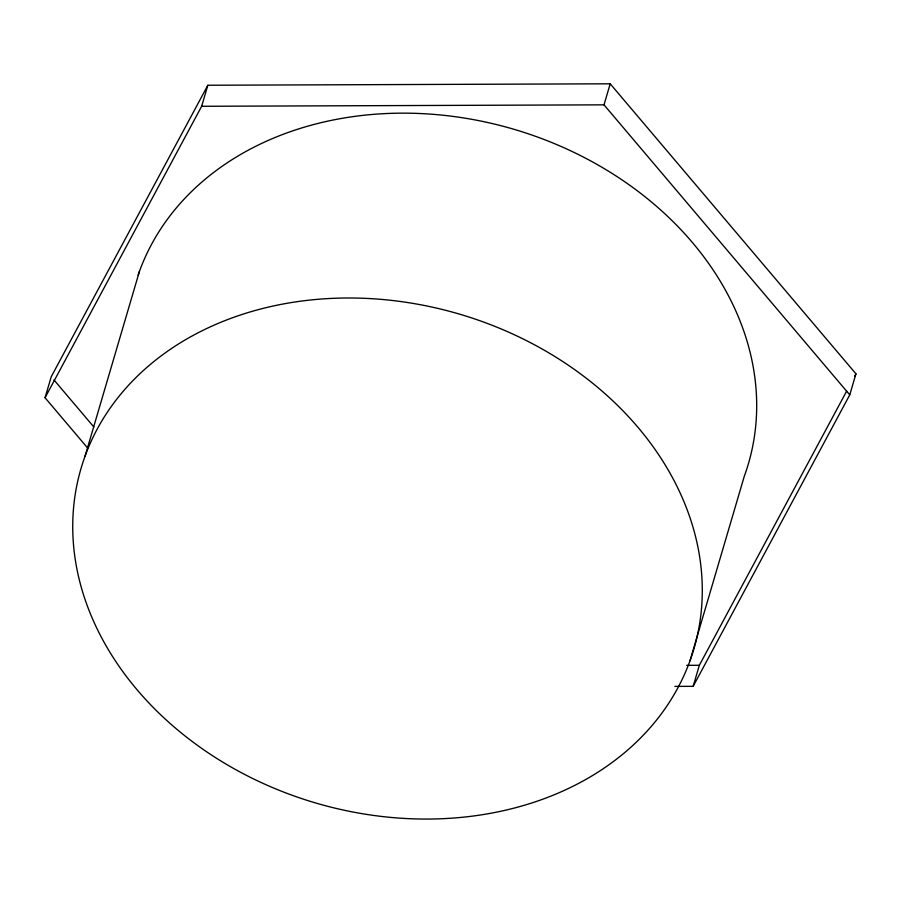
<?xml version="1.0" encoding="UTF-8"?>
<svg xmlns="http://www.w3.org/2000/svg" width="901" height="901" viewBox="0 0 901 901"><rect width="100%" height="100%" fill="white"/><g stroke="black" fill="none" stroke-linecap="round" stroke-linejoin="round"><path stroke-width="1.35" d="M87.667 448.045L45.05 397.746L51.244 376.708L207.849 85.246L610.202 83.804L855.95 373.825L849.756 394.875L693.151 686.337L674.86 686.393M85.054 456.165L139.464 271.314M45.05 397.746L201.655 106.284L207.849 85.246M849.756 394.875L604.008 104.843L610.202 83.804M689.952 660.895A319.45 254.792 16.4 0 0 311.836 299.864A319.45 254.792 16.4 0 0 160.727 714.831A319.45 254.792 16.4 0 0 689.952 660.895L744.361 476.043A319.45 254.792 16.4 0 0 526.702 133.28A319.45 254.792 16.4 0 0 138.09 275.21M693.151 686.337L699.345 665.287L846.658 391.124M854.621 376.303L855.95 373.825M201.655 106.284L604.008 104.843M686.686 665.332L699.345 665.287M53.959 379.918L93.862 427.006"/></g></svg>
